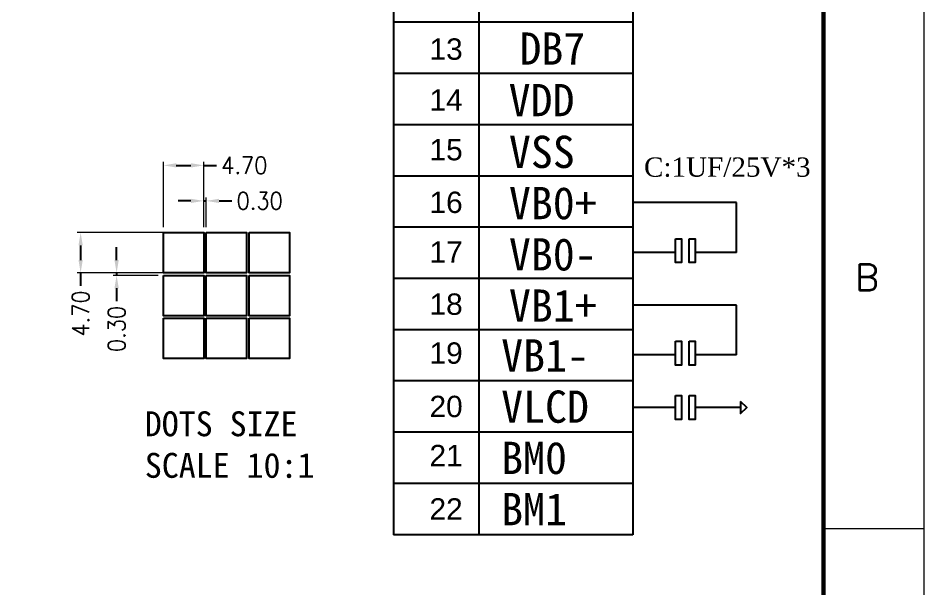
# Model space of a CAD drawing. Header units: millimetres. Extents: x 2413 to 2805, y 744 to 1021.
# Drawn here: x 2699.2 to 2805, y 810.8 to 877.4 of the extents above; entities that cross this region are included whole.
import ezdxf

# ---------------------------------------------------------------- set-up
doc = ezdxf.new("R2010")
doc.units = ezdxf.units.MM
doc.layers.add('D', color=4, linetype='Continuous')
doc.layers.add('DIM', color=170, linetype='Continuous')
doc.styles.add('2', font='')
doc.styles.add('ROMANS', font='romans.shx', dxfattribs={"width": 0.9})
doc.styles.get("Standard").update_dxf_attribs({"font": 'times.ttf'})
doc.styles.add('冼极', font='')
doc.styles.get('2').set_extended_font_data('SimSun')
doc.styles.get('冼极').set_extended_font_data('SimSun')
doc.dimstyles.new('ISO-25-1', dxfattribs={"dimtxt": 2, "dimasz": 1.5, "dimexe": 0.4, "dimexo": 0.625, "dimgap": 0.5, "dimtad": 0, "dimzin": 1, "dimdsep": 46, "dimtxsty": 'ROMANS', "dimcen": 2.5, "dimclrd": 4, "dimclre": 4, "dimclrt": 4, "dimadec": 0, "dimazin": 0, "dimtfac": 1, "dimtmove": 0, "dimatfit": 3, "dimfxl": 1, "dimlwe": 0, "dimarcsym": 0})

# ---------------------------------------------------------------- blocks, each defined once
blk = doc.blocks.new('*D220')
at = {"layer": 'D', "color": 0, "lineweight": 0}
for p, q in [((2716.22, 853), (2716.22, 860.64)), ((2720.92, 853), (2720.92, 860.64))]:
    blk.add_line(p, q, dxfattribs=at)
at = {"layer": 'D', "color": 0, "lineweight": -2}
for p, q in [((2717.72, 860.24), (2719.42, 860.24)), ((2720.92, 860.24), (2722.42, 860.24))]:
    blk.add_line(p, q, dxfattribs=at)
at = {"layer": 'D', "color": 0}
for points in [[(2717.72, 860.49), (2717.72, 859.99), (2716.22, 860.24)], [(2719.42, 860.49), (2719.42, 859.99), (2720.92, 860.24)]]:
    blk.add_solid(points, dxfattribs=at)
at = {"layer": 'Defpoints', "color": 0}
for p in [(2720.92, 860.24), (2716.22, 852.38), (2720.92, 852.38)]:
    blk.add_point(p, dxfattribs=at)
at = {"layer": 'D', "color": 0, "insert": (2725.66, 860.24), "char_height": 2, "attachment_point": 5, "style": 'ROMANS'}
blk.add_mtext('4.70', dxfattribs=at)
blk = doc.blocks.new('*D221')
at = {"layer": 'D', "color": 0, "lineweight": -2}
for p, q in [((2719.42, 856.09), (2717.92, 856.09)), ((2720.92, 856.09), (2721.22, 856.09)), ((2722.72, 856.09), (2724.22, 856.09))]:
    blk.add_line(p, q, dxfattribs=at)
at = {"layer": 'D', "color": 0, "lineweight": 0}
for p, q in [((2720.92, 853), (2720.92, 856.49)), ((2721.22, 853), (2721.22, 856.49))]:
    blk.add_line(p, q, dxfattribs=at)
at = {"layer": 'D', "color": 0}
for points in [[(2719.42, 856.34), (2719.42, 855.84), (2720.92, 856.09)], [(2722.72, 856.34), (2722.72, 855.84), (2721.22, 856.09)]]:
    blk.add_solid(points, dxfattribs=at)
at = {"layer": 'Defpoints', "color": 0}
for p in [(2721.22, 856.09), (2720.92, 852.38), (2721.22, 852.38)]:
    blk.add_point(p, dxfattribs=at)
at = {"layer": 'D', "color": 0, "insert": (2727.46, 856.09), "char_height": 2, "attachment_point": 5, "style": 'ROMANS'}
blk.add_mtext('0.30', dxfattribs=at)
blk = doc.blocks.new('*D222')
at = {"layer": 'D', "color": 0, "lineweight": 0}
for p, q in [((2716.55, 852.38), (2706.15, 852.38)), ((2716.55, 847.68), (2706.15, 847.68))]:
    blk.add_line(p, q, dxfattribs=at)
at = {"layer": 'D', "color": 0, "lineweight": -2}
for p, q in [((2706.55, 850.88), (2706.55, 849.18)), ((2706.55, 847.68), (2706.55, 846.18))]:
    blk.add_line(p, q, dxfattribs=at)
at = {"layer": 'D', "color": 0}
for points in [[(2706.3, 850.88), (2706.8, 850.88), (2706.55, 852.38)], [(2706.3, 849.18), (2706.8, 849.18), (2706.55, 847.68)]]:
    blk.add_solid(points, dxfattribs=at)
at = {"layer": 'Defpoints', "color": 0}
for p in [(2717.18, 852.38), (2706.55, 847.68), (2717.18, 847.68)]:
    blk.add_point(p, dxfattribs=at)
at = {"layer": 'D', "color": 0, "insert": (2706.55, 842.93), "char_height": 2, "attachment_point": 5, "rotation": 90, "style": 'ROMANS'}
blk.add_mtext('4.70', dxfattribs=at)
blk = doc.blocks.new('*D223')
at = {"layer": 'D', "color": 0, "lineweight": -2}
for p, q in [((2710.75, 849.18), (2710.75, 850.68)), ((2710.75, 847.68), (2710.75, 847.38)), ((2710.75, 845.88), (2710.75, 844.38))]:
    blk.add_line(p, q, dxfattribs=at)
at = {"layer": 'D', "color": 0, "lineweight": 0}
for p, q in [((2716.55, 847.68), (2710.35, 847.68)), ((2715.6, 847.38), (2710.35, 847.38))]:
    blk.add_line(p, q, dxfattribs=at)
at = {"layer": 'D', "color": 0}
for points in [[(2710.5, 849.18), (2711, 849.18), (2710.75, 847.68)], [(2710.5, 845.88), (2711, 845.88), (2710.75, 847.38)]]:
    blk.add_solid(points, dxfattribs=at)
at = {"layer": 'Defpoints', "color": 0}
for p in [(2710.75, 847.38), (2716.22, 847.38), (2717.18, 847.68)]:
    blk.add_point(p, dxfattribs=at)
at = {"layer": 'D', "color": 0, "insert": (2710.75, 841.13), "char_height": 2, "attachment_point": 5, "rotation": 90, "style": 'ROMANS'}
blk.add_mtext('0.30', dxfattribs=at)

msp = doc.modelspace()

# ---------------------------------------------------------------- linework, layer by layer
at = {"color": 5}
for p, q in [((2776.317, 855.897), (2771.03, 855.897)), ((2783.122, 855.897), (2776.317, 855.897)), ((2783.122, 850.078), (2783.122, 855.897)), ((2775.992, 850.078), (2771.032, 850.078)), ((2783.122, 850.078), (2778.315, 850.078)), ((2776.317, 843.922), (2771.03, 843.922)), ((2783.122, 843.922), (2776.317, 843.922)), ((2783.122, 838.104), (2783.122, 843.922)), ((2775.992, 838.104), (2771.032, 838.104)), ((2783.122, 838.104), (2778.315, 838.104)), ((2775.992, 831.948), (2771.03, 831.948)), ((2783.122, 831.948), (2778.315, 831.948)), ((2783.601, 831.948), (2778.315, 831.948))]:
    msp.add_line(p, q, dxfattribs=at)
at = {"ltscale": 6.286513}
for points in [[(2716.221, 852.377), (2720.921, 852.377), (2720.921, 847.677), (2716.221, 847.677)], [(2721.221, 852.377), (2725.921, 852.377), (2725.921, 847.677), (2721.221, 847.677)], [(2726.221, 852.377), (2730.921, 852.377), (2730.921, 847.677), (2726.221, 847.677)], [(2716.221, 847.377), (2720.921, 847.377), (2720.921, 842.677), (2716.221, 842.677)], [(2721.221, 847.377), (2725.921, 847.377), (2725.921, 842.677), (2721.221, 842.677)], [(2726.221, 847.377), (2730.921, 847.377), (2730.921, 842.677), (2726.221, 842.677)], [(2716.221, 842.377), (2720.921, 842.377), (2720.921, 837.677), (2716.221, 837.677)], [(2721.221, 842.377), (2725.921, 842.377), (2725.921, 837.677), (2721.221, 837.677)], [(2726.221, 842.377), (2730.921, 842.377), (2730.921, 837.677), (2726.221, 837.677)]]:
    msp.add_lwpolyline(points, close=True, dxfattribs=at)
at = {"color": 1}
for points in [[(2775.992, 851.666), (2776.704, 851.666), (2776.704, 848.875), (2775.992, 848.875)], [(2777.603, 851.666), (2778.315, 851.666), (2778.315, 848.875), (2777.603, 848.875)], [(2775.992, 839.691), (2776.704, 839.691), (2776.704, 836.901), (2775.992, 836.901)], [(2777.603, 839.691), (2778.315, 839.691), (2778.315, 836.901), (2777.603, 836.901)], [(2775.992, 833.343), (2776.704, 833.343), (2776.704, 830.553), (2775.992, 830.553)], [(2777.603, 833.343), (2778.315, 833.343), (2778.315, 830.553), (2777.603, 830.553)]]:
    msp.add_lwpolyline(points, close=True, dxfattribs=at)
at = {"color": 5}
msp.add_lwpolyline([(2783.601, 832.665), (2783.601, 831.231), (2784.321, 831.948), (2783.601, 832.665)], close=True, dxfattribs=at)
at = {"layer": 'D', "color": 0, "linetype": 'ByBlock', "lineweight": 0}
for p, q in [((2805.013, 1021.389), (2805.013, 744.07)), ((2746.273, 829.061), (2771.04, 829.061)), ((2805.013, 817.789), (2793.286, 817.789)), ((2746.273, 817.087), (2771.04, 817.087))]:
    msp.add_line(p, q, dxfattribs=at)
at = {"layer": 'D', "color": 0, "linetype": 'ByBlock', "lineweight": 0, "const_width": 0.515}
msp.add_lwpolyline([(2793.286, 1012.621), (2422.691, 1012.621), (2422.691, 752.838), (2793.286, 752.838), (2793.286, 1012.621)], dxfattribs=at)
at = {"layer": 'DIM', "color": 0}
for p, q in [((2743.064, 954.792), (2743.064, 817.087)), ((2753.043, 954.792), (2753.043, 817.087)), ((2771.005, 954.792), (2771.04, 817.087)), ((2771.005, 876.959), (2743.064, 876.959)), ((2771.005, 870.971), (2743.064, 870.971)), ((2771.005, 864.984), (2743.064, 864.984)), ((2771.005, 864.984), (2743.064, 864.984)), ((2771.005, 858.997), (2743.064, 858.997)), ((2771.005, 853.01), (2743.064, 853.01)), ((2771.005, 847.023), (2743.064, 847.023)), ((2771.005, 841.036), (2743.064, 841.036)), ((2771.005, 835.048), (2743.064, 835.048)), ((2771.005, 829.061), (2743.064, 829.061)), ((2771.005, 829.061), (2743.064, 829.061)), ((2771.005, 823.074), (2743.064, 823.074)), ((2771.005, 817.087), (2743.064, 817.087))]:
    msp.add_line(p, q, dxfattribs=at)

# ---------------------------------------------------------------- texts
at = {"layer": 'D', "color": 0, "linetype": 'ByBlock', "lineweight": 0, "style": 'ROMANS'}
msp.add_text('B', height=3.086, dxfattribs=at).set_placement((2796.98, 845.608))
at = {"layer": 'D', "ltscale": 6.286513, "insert": (2772.336, 861.163), "char_height": 2.25, "width": 1.38827, "attachment_point": 1}
msp.add_mtext('C:1UF/25V*3', dxfattribs=at)
at = {"layer": 'D', "color": 0, "insert": (2714.044, 831.501), "char_height": 2.9119, "attachment_point": 1, "style": '2'}
msp.add_mtext_dynamic_manual_height_columns('DOTS SIZE\\PSCALE 10:1', width=10.91891, gutter_width=7.466, heights=[4.032], dxfattribs=at).dxf.set("width", 21.29187)
at = {"layer": 'DIM', "color": 0, "style": '冼极'}
for s, p in [('DB7', (2757.788, 872.004)), ('VDD', (2756.526, 865.979)), ('VSS', (2756.557, 859.934)), ('VB0+', (2756.557, 853.947)), ('VB0-', (2756.557, 847.959)), ('VB1+', (2756.557, 841.972)), ('VB1-', (2755.652, 836.154)), ('VLCD', (2755.652, 830.167)), ('BM0', (2755.652, 824.18)), ('BM1', (2755.652, 818.192))]:
    msp.add_text(s, height=3.7665, dxfattribs=at).set_placement(p)
at = {"layer": 'DIM', "color": 0, "char_height": 2.49465, "width": 5.82362, "attachment_point": 1}
for s, insert in [('{\\fArial|b0|i0|c0|p34;13}', (2747.285, 875.073)), ('{\\fArial|b0|i0|c0|p34;14}', (2747.285, 869.129)), ('{\\fArial|b0|i0|c0|p34;15}', (2747.285, 863.323)), ('{\\fArial|b0|i0|c0|p34;16}', (2747.285, 857.171)), ('{\\fArial|b0|i0|c0|p34;17}', (2747.285, 851.365)), ('{\\fArial|b0|i0|c0|p34;18}', (2747.285, 845.274)), ('{\\fArial|b0|i0|c0|p34;19}', (2747.285, 839.557)), ('{\\fArial|b0|i0|c0|p34;20}', (2747.285, 833.32)), ('{\\fArial|b0|i0|c0|p34;21}', (2747.285, 827.582)), ('{\\fArial|b0|i0|c0|p34;22}', (2747.285, 821.346))]:
    msp.add_mtext(s, dxfattribs=dict(at, insert=insert))

# ---------------------------------------------------------------- dimensions: what is measured, and where the dimension line sits
at = {"layer": 'D', "color": 0}
for base, p1, p2, picture, middle in [((2720.921, 860.244), (2716.221, 852.377), (2720.921, 852.377), '*D220', (2725.664, 860.244)), ((2721.221, 856.087), (2720.921, 852.377), (2721.221, 852.377), '*D221', (2727.464, 856.087))]:
    dim = msp.add_linear_dim(base=base, p1=p1, p2=p2, dimstyle='ISO-25-1', override={"dimclrd": 0, "dimclre": 0, "dimclrt": 0, "dimfxl": 1.25}, dxfattribs=at)
    dim.commit()
    dim.dimension.update_dxf_attribs({"geometry": picture, "text_midpoint": middle})
for base, p1, p2, picture, middle in [((2706.552, 847.677), (2717.179, 852.377), (2717.179, 847.677), '*D222', (2706.552, 842.934)), ((2710.748, 847.377), (2717.179, 847.677), (2716.221, 847.377), '*D223', (2710.748, 841.134))]:
    dim = msp.add_linear_dim(base=base, p1=p1, p2=p2, angle=90, dimstyle='ISO-25-1', override={"dimclrd": 0, "dimclre": 0, "dimclrt": 0, "dimfxl": 1.25}, dxfattribs=at)
    dim.commit()
    dim.dimension.update_dxf_attribs({"geometry": picture, "text_midpoint": middle})

doc.saveas('drawing.dxf')
